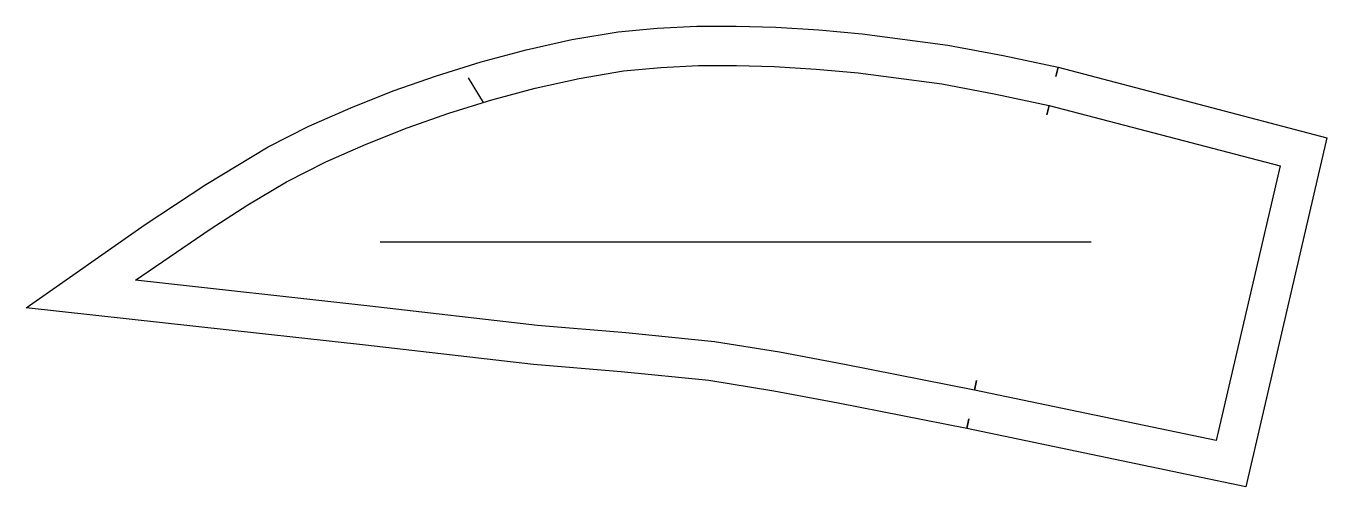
# Model space of a CAD drawing. Header units: inches. Extents: x 0 to 13, y 0 to 4.6.
import ezdxf

# ---------------------------------------------------------------- set-up
doc = ezdxf.new("R2010")
doc.units = ezdxf.units.IN

msp = doc.modelspace()

# ---------------------------------------------------------------- linework, layer by layer
at = {"layer": 'T001L001'}
for points in [[(0, 1.795), (1.195, 2.63), (1.802, 3.031), (2.425, 3.407), (2.834, 3.613), (3.253, 3.799), (3.679, 3.967), (4.111, 4.119), (4.559, 4.259), (5.012, 4.38), (5.469, 4.482), (5.931, 4.559), (6.324, 4.597), (6.719, 4.615), (7.114, 4.617), (7.51, 4.605), (7.943, 4.578), (8.375, 4.539), (9.235, 4.426), (9.788, 4.322), (10.339, 4.205), (10.316, 4.11), (10.339, 4.205), (13.033, 3.498), (12.219, 0), (9.425, 0.585), (9.444, 0.681), (9.425, 0.585), (8.135, 0.839), (7.49, 0.96), (6.842, 1.065), (5.963, 1.153), (5.083, 1.226), (3.4, 1.42), (0, 1.795)], [(1.098, 2.07), (1.844, 2.581), (2.223, 2.827), (2.611, 3.058), (3.005, 3.256), (3.408, 3.435), (3.818, 3.597), (4.235, 3.744), (4.665, 3.878), (5.1, 3.995), (5.54, 4.092), (5.984, 4.167), (6.36, 4.203), (6.738, 4.22), (7.117, 4.222), (7.495, 4.21), (7.917, 4.185), (8.338, 4.147), (9.176, 4.037), (9.715, 3.935), (10.251, 3.822), (10.228, 3.726), (10.251, 3.822), (12.563, 3.215), (11.923, 0.464), (9.501, 0.971), (9.521, 1.067), (9.501, 0.971), (8.201, 1.228), (7.549, 1.349), (6.896, 1.455), (6.01, 1.544), (5.123, 1.618), (3.444, 1.811), (1.098, 2.07)], [(4.582, 3.852), (4.433, 4.097)], [(3.547, 2.455), (10.67, 2.455)]]:
    msp.add_lwpolyline(points, dxfattribs=at)

doc.saveas('drawing.dxf')
